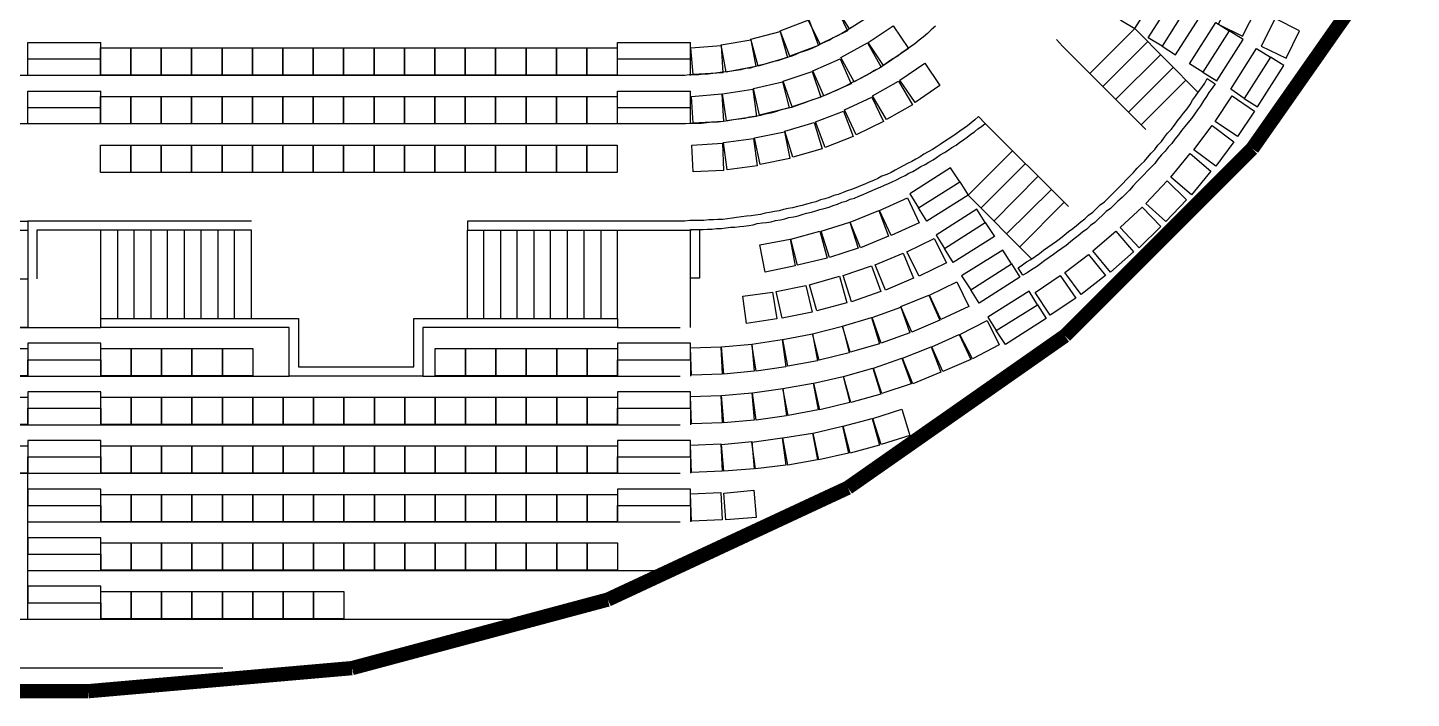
# Model space of a CAD drawing. Header units: millimetres. Extents: x -30921 to 91963, y -65754 to 26853.
# Drawn here: x 4296 to 27057, y -65754 to -54715 of the extents above; entities that cross this region are included whole.
import ezdxf

# ---------------------------------------------------------------- set-up
doc = ezdxf.new("R2010")
doc.units = ezdxf.units.MM
doc.header["$LTSCALE"] = 0.1
doc.header["$MEASUREMENT"] = 0
for name, color, linetype in [('GRADIN ESCALIER', 7, 'CONTINUOUS'), ('GRADINS_FIXES_BAS', 7, 'CONTINUOUS'), ('GRADINS_FIXES_HAUT', 7, 'CONTINUOUS'), ('SALLE CONTOUR', 7, 'CONTINUOUS')]:
    doc.layers.add(name, color=color, linetype=linetype)

msp = doc.modelspace()

# ---------------------------------------------------------------- linework, layer by layer
at = {"layer": 'GRADIN ESCALIER', "color": 7, "linetype": 'Continuous'}
for p, q in [((22508.371, -54730.124), (21768.371, -55470.124)), ((22508.371, -54730.124), (23548.371, -55780.124)), ((4298.371, -55500.124), (4298.371, -54960.124)), ((4298.371, -54960.124), (5498.371, -54960.124)), ((5498.371, -55500.124), (5498.371, -54960.124)), ((13998.371, -54960.124), (15198.371, -54960.124)), ((13998.371, -55500.124), (13998.371, -54960.124)), ((15198.371, -55500.124), (15198.371, -54960.124)), ((21318.371, -55020.124), (21218.371, -54910.124)), ((21318.371, -55020.124), (22688.371, -56390.124)), ((22718.371, -54950.124), (21988.371, -55680.124)), ((4298.371, -55230.124), (5498.371, -55230.124)), ((13998.371, -55230.124), (15198.371, -55230.124)), ((22928.371, -55160.124), (22198.371, -55890.124)), ((22928.371, -55160.124), (22198.371, -55890.124)), ((23138.371, -55370.124), (22408.371, -56100.124)), ((4298.371, -55760.124), (5498.371, -55760.124)), ((4298.371, -56300.124), (4298.371, -55760.124)), ((5498.371, -56300.124), (5498.371, -55760.124)), ((13998.371, -56300.124), (13998.371, -55760.124)), ((13998.371, -55760.124), (15198.371, -55760.124)), ((15198.371, -56300.124), (15198.371, -55760.124)), ((23348.371, -55580.124), (22618.371, -56310.124)), ((4298.371, -56030.124), (5498.371, -56030.124)), ((13998.371, -56030.124), (15198.371, -56030.124)), ((20048.371, -56290.124), (19938.371, -56180.124)), ((20048.371, -56290.124), (21418.371, -57660.124)), ((19768.371, -57470.124), (20498.371, -56740.124)), ((19978.371, -57680.124), (20708.371, -56950.124)), ((20188.371, -57900.124), (20918.371, -57160.124)), ((20188.371, -57900.124), (20918.371, -57160.124)), ((19768.371, -57470.124), (20808.371, -58520.124)), ((20398.371, -58110.124), (21138.371, -57380.124)), ((20618.371, -58320.124), (21348.371, -57590.124)), ((-4201.629, -57900.124), (4298.371, -57900.124)), ((4298.371, -57900.124), (4298.371, -58850.124)), ((7978.371, -57900.124), (4298.371, -57900.124)), ((-4201.629, -58050.124), (4298.371, -58050.124)), ((4448.371, -58050.124), (4448.371, -58850.124)), ((7978.371, -58050.124), (4448.371, -58050.124)), ((5498.371, -59500.124), (5498.371, -58050.124)), ((5778.371, -59500.124), (5778.371, -58050.124)), ((6048.371, -59500.124), (6048.371, -58050.124)), ((6328.371, -59500.124), (6328.371, -58050.124)), ((6598.371, -59500.124), (6598.371, -58050.124)), ((6878.371, -59500.124), (6878.371, -58050.124)), ((7148.371, -59500.124), (7148.371, -58050.124)), ((7428.371, -59500.124), (7428.371, -58050.124)), ((7698.371, -59500.124), (7698.371, -58050.124)), ((7978.371, -59500.124), (7978.371, -58050.124)), ((11528.371, -59500.124), (11528.371, -58050.124)), ((11798.371, -59500.124), (11798.371, -58050.124)), ((12078.371, -59500.124), (12078.371, -58050.124)), ((12348.371, -59500.124), (12348.371, -58050.124)), ((12628.371, -59500.124), (12628.371, -58050.124)), ((12898.371, -59500.124), (12898.371, -58050.124)), ((13178.371, -59500.124), (13178.371, -58050.124)), ((13448.371, -59500.124), (13448.371, -58050.124)), ((13728.371, -59500.124), (13728.371, -58050.124)), ((13998.371, -59500.124), (13998.371, -58050.124)), ((15198.371, -59650.124), (15198.371, -58840.124)), ((48.371, -59650.124), (5498.371, -59650.124)), ((13998.371, -59650.124), (15028.371, -59650.124)), ((5498.371, -60180.124), (5498.371, -60450.124)), ((5498.371, -60180.124), (5498.371, -60450.124)), ((15198.371, -60180.124), (15198.371, -60450.124)), ((48.371, -60450.124), (8598.371, -60450.124)), ((10798.371, -60450.124), (15028.371, -60450.124)), ((5498.371, -60980.124), (5498.371, -61250.124)), ((5498.371, -60980.124), (5498.371, -61250.124)), ((15198.371, -60980.124), (15198.371, -61250.124)), ((48.371, -61250.124), (15028.371, -61250.124)), ((5498.371, -61780.124), (5498.371, -62050.124)), ((5498.371, -61780.124), (5498.371, -62050.124)), ((15198.371, -61780.124), (15198.371, -62050.124)), ((48.371, -62050.124), (15028.371, -62050.124)), ((5498.371, -62580.124), (5498.371, -62850.124)), ((5498.371, -62580.124), (5498.371, -62850.124)), ((15198.371, -62580.124), (15198.371, -62850.124)), ((4298.371, -62850.124), (15028.371, -62850.124)), ((5498.371, -63380.124), (5498.371, -63650.124)), ((5498.371, -63380.124), (5498.371, -63650.124)), ((4298.371, -63650.124), (14728.371, -63650.124)), ((5498.371, -64180.124), (5498.371, -64450.124)), ((5498.371, -64180.124), (5498.371, -64450.124)), ((4298.371, -64450.124), (12338.371, -64450.124)), ((-7411.629, -65250.124), (7508.371, -65250.124))]:
    msp.add_line(p, q, dxfattribs=at)
for points in [[(22278.371, -54590.124), (22508.371, -54730.124), (22928.371, -54060.124), (22708.371, -53920.124), (22278.371, -54590.124), (22058.371, -54450.124), (22488.371, -53770.124), (22708.371, -53920.124)], [(22958.371, -55020.124), (23178.371, -55160.124), (23608.371, -54490.124), (23388.371, -54340.124), (22958.371, -55020.124), (22728.371, -54880.124), (23158.371, -54200.124), (23388.371, -54340.124)], [(17888.371, -54690.124), (17818.371, -54730.124), (17758.371, -54770.124), (17688.371, -54810.124), (17618.371, -54850.124), (17548.371, -54880.124), (17488.371, -54920.124), (17418.371, -54950.124), (17348.371, -54980.124), (17278.371, -55020.124), (17208.371, -55050.124), (17138.371, -55080.124), (17058.371, -55110.124), (16988.371, -55130.124), (16918.371, -55160.124), (16848.372, -55190.124), (16768.371, -55210.124), (16698.371, -55240.124), (16628.371, -55260.124), (16548.371, -55280.124), (16478.371, -55300.124), (16398.371, -55320.124), (16328.371, -55340.124), (16248.371, -55360.124), (16178.371, -55380.124), (16098.371, -55390.124), (16028.371, -55410.124), (15948.371, -55420.124), (15878.371, -55430.124), (15798.371, -55440.124), (15718.371, -55450.124), (15648.371, -55460.124), (15568.371, -55470.124), (15488.371, -55480.124), (15418.371, -55480.124), (15338.371, -55490.124), (15258.371, -55490.124), (15178.371, -55490.124), (15108.371, -55500.124), (15038.371, -55500.124), (-14941.629, -55500.124)], [(19228.371, -54690.124), (19158.371, -54750.124), (19098.371, -54810.124), (19028.371, -54870.124), (18958.371, -54920.124), (18888.371, -54980.124), (18818.371, -55030.124), (18748.371, -55080.124), (18678.371, -55130.124), (18598.371, -55190.124), (18528.371, -55230.124), (18458.371, -55280.124), (18378.371, -55330.124), (18308.371, -55380.124), (18228.371, -55420.124), (18148.371, -55470.124), (18078.371, -55510.124), (17998.371, -55550.124), (17918.371, -55590.124), (17838.371, -55630.124), (17758.371, -55670.124), (17678.371, -55710.124), (17598.371, -55750.124), (17518.371, -55780.124), (17438.371, -55820.124), (17358.371, -55850.124), (17278.371, -55880.124), (17188.371, -55910.124), (17108.371, -55940.124), (17028.371, -55970.124), (16938.371, -56000.124), (16858.371, -56030.124), (16768.371, -56050.124), (16688.372, -56070.124), (16598.372, -56100.124), (16518.371, -56120.124), (16428.371, -56140.124), (16348.371, -56160.124), (16258.371, -56180.124), (16168.371, -56190.124), (16088.371, -56210.124), (15998.371, -56220.124), (15908.371, -56230.124), (15818.371, -56250.124), (15738.371, -56260.124), (15648.371, -56270.124), (15558.371, -56270.124), (15468.371, -56280.124), (15378.371, -56290.124), (15298.371, -56290.124), (15208.371, -56290.124), (15118.371, -56300.124), (15038.371, -56300.124), (-14941.629, -56300.124)], [(23628.371, -55450.124), (23858.371, -55590.124), (24288.371, -54910.124), (24058.371, -54770.124), (23628.371, -55450.124), (23408.371, -55310.124), (23838.371, -54630.124), (24058.371, -54770.124)], [(24308.371, -55880.124), (24528.371, -56020.124), (24958.371, -55340.124), (24738.371, -55200.124), (24308.371, -55880.124), (24088.371, -55730.124), (24508.371, -55060.124), (24738.371, -55200.124)], [(19628.371, -57250.124), (19768.371, -57470.124), (19088.371, -57900.124), (18948.371, -57680.124), (19628.371, -57250.124), (19478.371, -57020.124), (18808.371, -57450.124), (18948.371, -57680.124)], [(20048.371, -57920.124), (20198.371, -58150.124), (19518.371, -58580.124), (19378.371, -58350.124), (20048.371, -57920.124), (19908.371, -57700.124), (19238.371, -58130.124), (19378.371, -58350.124)], [(20478.371, -58600.124), (20618.371, -58820.124), (19948.371, -59250.124), (19808.371, -59030.124), (20478.371, -58600.124), (20338.371, -58380.124), (19658.371, -58800.124), (19808.371, -59030.124)], [(20908.371, -59280.124), (21048.371, -59500.124), (20378.371, -59930.124), (20228.371, -59700.124), (20908.371, -59280.124), (20768.371, -59050.124), (20088.371, -59480.124), (20228.371, -59700.124)], [(4298.371, -60450.124), (4298.371, -60180.124), (5498.371, -60180.124), (5498.371, -59910.124), (4298.371, -59910.124), (4298.371, -60180.124)], [(13998.371, -60450.124), (13998.371, -60180.124), (15198.371, -60180.124), (15198.371, -59910.124), (13998.371, -59910.124), (13998.371, -60180.124)], [(4298.371, -61250.124), (4298.371, -60980.124), (5498.371, -60980.124), (5498.371, -60710.124), (4298.371, -60710.124), (4298.371, -60980.124)], [(13998.371, -61250.124), (13998.371, -60980.124), (15198.371, -60980.124), (15198.371, -60710.124), (13998.371, -60710.124), (13998.371, -60980.124)], [(4298.371, -62050.124), (4298.371, -61780.124), (5498.371, -61780.124), (5498.371, -61510.124), (4298.371, -61510.124), (4298.371, -61780.124)], [(13998.371, -62050.124), (13998.371, -61780.124), (15198.371, -61780.124), (15198.371, -61510.124), (13998.371, -61510.124), (13998.371, -61780.124)], [(4298.371, -62850.124), (4298.371, -62580.124), (5498.371, -62580.124), (5498.371, -62310.124), (4298.371, -62310.124), (4298.371, -62580.124)], [(13998.371, -62850.124), (13998.371, -62580.124), (15198.371, -62580.124), (15198.371, -62310.124), (13998.371, -62310.124), (13998.371, -62580.124)], [(4298.371, -63650.124), (4298.371, -63380.124), (5498.371, -63380.124), (5498.371, -63110.124), (4298.371, -63110.124), (4298.371, -63380.124)], [(4298.371, -64450.124), (4298.371, -64180.124), (5498.371, -64180.124), (5498.371, -63910.124), (4298.371, -63910.124), (4298.371, -64180.124)]]:
    msp.add_lwpolyline(points, dxfattribs=at)
for points in [[(23698.371, -55550.124), (23828.371, -55640.124), (23778.371, -55710.124), (23728.371, -55780.124), (23688.371, -55850.124), (23638.371, -55920.124), (23588.371, -56000.124), (23538.371, -56070.124), (23488.371, -56140.124), (23438.371, -56210.124), (23378.371, -56280.124), (23328.371, -56340.124), (23278.371, -56410.124), (23228.371, -56480.124), (23168.371, -56550.124), (23118.371, -56620.124), (23058.371, -56680.124), (23008.371, -56750.124), (22948.371, -56810.124), (22888.371, -56880.124), (22838.371, -56950.124), (22778.371, -57010.124), (22718.371, -57070.124), (22658.371, -57140.124), (22598.371, -57200.124), (22538.371, -57260.124), (22478.371, -57320.124), (22418.371, -57390.124), (22358.371, -57450.124), (22298.371, -57510.124), (22228.371, -57570.124), (22168.371, -57630.124), (22108.371, -57690.124), (22038.371, -57740.124), (21978.371, -57800.124), (21908.371, -57860.124), (21848.371, -57920.124), (21778.371, -57970.124), (21718.371, -58030.124), (21648.371, -58080.124), (21578.371, -58140.124), (21508.371, -58190.124), (21448.371, -58240.124), (21378.371, -58300.124), (21308.371, -58350.124), (21238.371, -58400.124), (21168.371, -58450.124), (21098.371, -58500.124), (21028.371, -58550.124), (20958.371, -58600.124), (20888.371, -58650.124), (20808.371, -58700.124), (20738.371, -58750.124), (20668.371, -58790.124), (20588.371, -58670.124), (20658.371, -58620.124), (20728.371, -58570.124), (20798.371, -58530.124), (20868.371, -58480.124), (20938.371, -58430.124), (21008.371, -58380.124), (21078.371, -58330.124), (21148.371, -58280.124), (21218.371, -58230.124), (21288.371, -58180.124), (21348.371, -58130.124), (21418.371, -58070.124), (21488.371, -58020.124), (21548.371, -57970.124), (21618.371, -57910.124), (21688.371, -57860.124), (21748.371, -57800.124), (21818.371, -57750.124), (21878.371, -57690.124), (21938.371, -57630.124), (22008.371, -57580.124), (22068.371, -57520.124), (22128.371, -57460.124), (22188.371, -57400.124), (22248.371, -57340.124), (22308.371, -57280.124), (22368.371, -57220.124), (22428.371, -57160.124), (22488.371, -57100.124), (22548.371, -57030.124), (22608.371, -56970.124), (22668.371, -56910.124), (22718.371, -56850.124), (22778.371, -56780.124), (22838.371, -56720.124), (22888.371, -56650.124), (22948.371, -56590.124), (22998.371, -56520.124), (23048.371, -56450.124), (23108.371, -56390.124), (23158.371, -56320.124), (23208.371, -56250.124), (23258.371, -56190.124), (23308.371, -56120.124), (23368.371, -56050.124), (23418.371, -55980.124), (23458.371, -55910.124), (23508.371, -55840.124), (23558.371, -55770.124), (23608.371, -55700.124), (23658.371, -55630.124)], [(15028.371, -58050.124), (15108.371, -58050.124), (15178.371, -58050.124), (15258.371, -58040.124), (15328.371, -58040.124), (15408.371, -58040.124), (15478.371, -58030.124), (15558.371, -58030.124), (15628.371, -58020.124), (15708.371, -58020.124), (15778.371, -58010.124), (15858.371, -58000.124), (15928.371, -58000.124), (16008.371, -57990.124), (16078.371, -57980.124), (16158.371, -57970.124), (16228.371, -57960.124), (16298.371, -57940.124), (16378.371, -57930.124), (16448.371, -57920.124), (16528.372, -57910.124), (16598.372, -57890.124), (16678.371, -57880.124), (16748.371, -57860.124), (16818.371, -57840.124), (16898.371, -57830.124), (16968.371, -57810.124), (17038.371, -57790.124), (17108.371, -57770.124), (17188.371, -57750.124), (17258.371, -57730.124), (17328.371, -57710.124), (17398.371, -57690.124), (17478.371, -57670.124), (17548.371, -57640.124), (17618.371, -57620.124), (17688.371, -57590.124), (17758.371, -57570.124), (17828.371, -57540.124), (17898.371, -57520.124), (17968.371, -57490.124), (18038.371, -57460.124), (18108.371, -57430.124), (18178.371, -57400.124), (18248.371, -57370.124), (18318.371, -57340.124), (18388.371, -57310.124), (18458.371, -57280.124), (18518.371, -57250.124), (18588.371, -57220.124), (18658.371, -57180.124), (18728.371, -57150.124), (18788.371, -57110.124), (18858.371, -57080.124), (18928.371, -57040.124), (18988.371, -57000.124), (19058.371, -56970.124), (19118.371, -56930.124), (19188.371, -56890.124), (19248.371, -56850.124), (19308.371, -56810.124), (19378.371, -56770.124), (19438.371, -56730.124), (19498.371, -56690.124), (19568.371, -56650.124), (19628.371, -56600.124), (19688.371, -56560.124), (19748.371, -56520.124), (19808.371, -56470.124), (19868.371, -56430.124), (19928.371, -56380.124), (19988.371, -56340.124), (20048.371, -56290.124), (19938.371, -56180.124), (19878.371, -56230.124), (19818.371, -56280.124), (19758.371, -56330.124), (19698.371, -56370.124), (19628.371, -56420.124), (19568.371, -56460.124), (19498.371, -56510.124), (19438.371, -56550.124), (19378.371, -56590.124), (19308.371, -56640.124), (19238.371, -56680.124), (19178.371, -56720.124), (19108.371, -56760.124), (19038.371, -56800.124), (18978.371, -56840.124), (18908.371, -56880.124), (18838.371, -56920.124), (18768.371, -56950.124), (18698.371, -56990.124), (18628.371, -57030.124), (18568.371, -57060.124), (18498.371, -57100.124), (18428.371, -57130.124), (18348.371, -57160.124), (18278.371, -57200.124), (18208.371, -57230.124), (18138.371, -57260.124), (18068.371, -57290.124), (17998.371, -57320.124), (17918.371, -57350.124), (17848.371, -57380.124), (17778.371, -57400.124), (17708.371, -57430.124), (17628.371, -57460.124), (17558.371, -57480.124), (17478.371, -57510.124), (17408.371, -57530.124), (17338.371, -57550.124), (17258.371, -57580.124), (17188.371, -57600.124), (17108.371, -57620.124), (17038.371, -57640.124), (16958.371, -57660.124), (16878.371, -57680.124), (16808.371, -57690.124), (16728.371, -57710.124), (16658.371, -57730.124), (16578.371, -57740.124), (16498.371, -57760.124), (16428.371, -57770.124), (16348.371, -57790.124), (16268.371, -57800.124), (16198.371, -57810.124), (16118.371, -57820.124), (16038.371, -57830.124), (15958.371, -57840.124), (15888.371, -57850.124), (15808.371, -57860.124), (15728.371, -57870.124), (15648.371, -57870.124), (15578.371, -57880.124), (15498.371, -57880.124), (15418.371, -57890.124), (15338.371, -57890.124), (15258.371, -57890.124), (15188.371, -57890.124), (15108.371, -57900.124), (15028.371, -57900.124), (11528.371, -57900.124), (11528.371, -58050.124)], [(15348.371, -58840.124), (15198.371, -58840.124), (15198.371, -58040.124), (15348.371, -58040.124)], [(3998.371, -58850.124), (4298.371, -58850.124), (4298.371, -59650.124), (3998.371, -59650.124)], [(8748.371, -59500.124), (8748.371, -60300.124), (10648.371, -60300.124), (10648.371, -59500.124), (13998.371, -59500.124), (13998.371, -59650.124), (10798.371, -59650.124), (10798.371, -60450.124), (8598.371, -60450.124), (8598.371, -59650.124), (5498.371, -59650.124), (5498.371, -59500.124)], [(10648.371, -59500.124), (13998.371, -59500.124), (13998.371, -59650.124), (10798.371, -59650.124), (10798.371, -60450.124), (8598.371, -60450.124), (8598.371, -59650.124), (5498.371, -59650.124), (5498.371, -59500.124), (8748.371, -59500.124), (8748.371, -60300.124), (10648.371, -60300.124)], [(-4201.629, -64450.124), (4298.371, -64450.124), (4298.371, -62050.124), (-4201.629, -62050.124)]]:
    msp.add_lwpolyline(points, close=True, dxfattribs=at)
at = {"layer": 'GRADINS_FIXES_BAS', "color": 7, "linetype": 'Continuous'}
for points in [[(17813.371, -54737.124), (17573.371, -54357.124), (18003.371, -54087.124), (18243.371, -54467.124)], [(17333.371, -54987.124), (17133.371, -54587.124), (17583.371, -54357.124), (17783.371, -54767.124)], [(16833.372, -55187.124), (16673.371, -54767.124), (17143.371, -54587.124), (17303.371, -55007.124)], [(16313.371, -55347.124), (16193.371, -54907.124), (16673.371, -54777.124), (16793.371, -55207.124)], [(18373.371, -55337.124), (18123.371, -54957.124), (18533.371, -54687.124), (18783.371, -55057.124)], [(5493.371, -55497.124), (5493.371, -55047.124), (5993.371, -55047.124), (5993.371, -55497.124)], [(5993.371, -55497.124), (5993.371, -55047.124), (6493.371, -55047.124), (6493.371, -55497.124)], [(6493.371, -55497.124), (6493.371, -55047.124), (6993.371, -55047.124), (6993.371, -55497.124)], [(6993.371, -55497.124), (6993.371, -55047.124), (7493.371, -55047.124), (7493.371, -55497.124)], [(7493.371, -55497.124), (7493.371, -55047.124), (7993.371, -55047.124), (7993.371, -55497.124)], [(7993.371, -55497.124), (7993.371, -55047.124), (8493.371, -55047.124), (8493.371, -55497.124)], [(8493.371, -55497.124), (8493.371, -55047.124), (8993.371, -55047.124), (8993.371, -55497.124)], [(8993.371, -55497.124), (8993.371, -55047.124), (9493.371, -55047.124), (9493.371, -55497.124)], [(9493.371, -55497.124), (9493.371, -55047.124), (9993.371, -55047.124), (9993.371, -55497.124)], [(9993.371, -55497.124), (9993.371, -55047.124), (10493.371, -55047.124), (10493.371, -55497.124)], [(10493.371, -55497.124), (10493.371, -55047.124), (10993.371, -55047.124), (10993.371, -55497.124)], [(10993.371, -55497.124), (10993.371, -55047.124), (11493.371, -55047.124), (11493.371, -55497.124)], [(11493.371, -55497.124), (11493.371, -55047.124), (11993.371, -55047.124), (11993.371, -55497.124)], [(11993.371, -55497.124), (11993.371, -55047.124), (12493.371, -55047.124), (12493.371, -55497.124)], [(12493.371, -55497.124), (12493.371, -55047.124), (12993.371, -55047.124), (12993.371, -55497.124)], [(12993.371, -55497.124), (12993.371, -55047.124), (13493.371, -55047.124), (13493.371, -55497.124)], [(13493.371, -55497.124), (13493.371, -55047.124), (13993.371, -55047.124), (13993.371, -55497.124)], [(15243.371, -55487.124), (15203.371, -55047.124), (15703.371, -55007.124), (15733.371, -55457.124)], [(15783.371, -55447.124), (15703.371, -54997.124), (16193.371, -54917.124), (16273.371, -55357.124)], [(17893.371, -55607.124), (17673.371, -55207.124), (18113.371, -54967.124), (18333.371, -55367.124)], [(17393.371, -55837.124), (17213.371, -55427.124), (17663.371, -55227.124), (17843.371, -55637.124)], [(18893.371, -55947.124), (18643.371, -55577.124), (19053.371, -55297.124), (19303.371, -55667.124)], [(16873.371, -56017.124), (16723.372, -55597.124), (17203.371, -55437.124), (17343.371, -55857.124)], [(15793.371, -56247.124), (15723.371, -55807.124), (16223.371, -55727.124), (16283.371, -56177.124)], [(16333.371, -56157.124), (16233.371, -55717.124), (16713.371, -55607.124), (16823.371, -56037.124)], [(18423.371, -56227.124), (18193.371, -55837.124), (18623.371, -55597.124), (18853.371, -55987.124)], [(5493.371, -56297.124), (5493.371, -55847.124), (5993.371, -55847.124), (5993.371, -56297.124)], [(5993.371, -56297.124), (5993.371, -55847.124), (6493.371, -55847.124), (6493.371, -56297.124)], [(6493.371, -56297.124), (6493.371, -55847.124), (6993.371, -55847.124), (6993.371, -56297.124)], [(6993.371, -56297.124), (6993.371, -55847.124), (7493.371, -55847.124), (7493.371, -56297.124)], [(7493.371, -56297.124), (7493.371, -55847.124), (7993.371, -55847.124), (7993.371, -56297.124)], [(7993.371, -56297.124), (7993.371, -55847.124), (8493.371, -55847.124), (8493.371, -56297.124)], [(8493.371, -56297.124), (8493.371, -55847.124), (8993.371, -55847.124), (8993.371, -56297.124)], [(8993.371, -56297.124), (8993.371, -55847.124), (9493.371, -55847.124), (9493.371, -56297.124)], [(9493.371, -56297.124), (9493.371, -55847.124), (9993.371, -55847.124), (9993.371, -56297.124)], [(9993.371, -56297.124), (9993.371, -55847.124), (10493.371, -55847.124), (10493.371, -56297.124)], [(10493.371, -56297.124), (10493.371, -55847.124), (10993.371, -55847.124), (10993.371, -56297.124)], [(10993.371, -56297.124), (10993.371, -55847.124), (11493.371, -55847.124), (11493.371, -56297.124)], [(11493.371, -56297.124), (11493.371, -55847.124), (11993.371, -55847.124), (11993.371, -56297.124)], [(11993.371, -56297.124), (11993.371, -55847.124), (12493.371, -55847.124), (12493.371, -56297.124)], [(12493.371, -56297.124), (12493.371, -55847.124), (12993.371, -55847.124), (12993.371, -56297.124)], [(12993.371, -56297.124), (12993.371, -55847.124), (13493.371, -55847.124), (13493.371, -56297.124)], [(13493.371, -56297.124), (13493.371, -55847.124), (13993.371, -55847.124), (13993.371, -56297.124)], [(15243.371, -56287.124), (15213.371, -55847.124), (15713.371, -55807.124), (15743.371, -56257.124)], [(17923.371, -56477.124), (17733.371, -56067.124), (18183.371, -55857.124), (18373.371, -56257.124)], [(17413.371, -56687.124), (17253.371, -56267.124), (17713.371, -56087.124), (17873.371, -56507.124)], [(16343.371, -56967.124), (16253.371, -56527.124), (16743.372, -56427.124), (16833.372, -56867.124)], [(16883.371, -56847.124), (16753.371, -56417.124), (17233.371, -56277.124), (17363.371, -56707.124)], [(5493.371, -57097.124), (5493.371, -56647.124), (5993.371, -56647.124), (5993.371, -57097.124)], [(5993.371, -57097.124), (5993.371, -56647.124), (6493.371, -56647.124), (6493.371, -57097.124)], [(6493.371, -57097.124), (6493.371, -56647.124), (6993.371, -56647.124), (6993.371, -57097.124)], [(6993.371, -57097.124), (6993.371, -56647.124), (7493.371, -56647.124), (7493.371, -57097.124)], [(7493.371, -57097.124), (7493.371, -56647.124), (7993.371, -56647.124), (7993.371, -57097.124)], [(7993.371, -57097.124), (7993.371, -56647.124), (8493.371, -56647.124), (8493.371, -57097.124)], [(8493.371, -57097.124), (8493.371, -56647.124), (8993.371, -56647.124), (8993.371, -57097.124)], [(8993.371, -57097.124), (8993.371, -56647.124), (9493.371, -56647.124), (9493.371, -57097.124)], [(9493.371, -57097.124), (9493.371, -56647.124), (9993.371, -56647.124), (9993.371, -57097.124)], [(9993.371, -57097.124), (9993.371, -56647.124), (10493.371, -56647.124), (10493.371, -57097.124)], [(10493.371, -57097.124), (10493.371, -56647.124), (10993.371, -56647.124), (10993.371, -57097.124)], [(10993.371, -57097.124), (10993.371, -56647.124), (11493.371, -56647.124), (11493.371, -57097.124)], [(11493.371, -57097.124), (11493.371, -56647.124), (11993.371, -56647.124), (11993.371, -57097.124)], [(11993.371, -57097.124), (11993.371, -56647.124), (12493.371, -56647.124), (12493.371, -57097.124)], [(12493.371, -57097.124), (12493.371, -56647.124), (12993.371, -56647.124), (12993.371, -57097.124)], [(12993.371, -57097.124), (12993.371, -56647.124), (13493.371, -56647.124), (13493.371, -57097.124)], [(13493.371, -57097.124), (13493.371, -56647.124), (13993.371, -56647.124), (13993.371, -57097.124)], [(15243.371, -57087.124), (15223.371, -56647.124), (15723.371, -56617.124), (15743.371, -57067.124)], [(15803.371, -57057.124), (15743.371, -56607.124), (16233.371, -56537.124), (16293.371, -56987.124)]]:
    msp.add_lwpolyline(points, close=True, dxfattribs=at)
at = {"layer": 'GRADINS_FIXES_HAUT', "color": 7, "linetype": 'Continuous'}
for points in [[(23878.371, -54657.124), (24278.371, -54857.124), (24508.371, -54407.124), (24108.371, -54207.124)], [(24588.371, -55017.124), (24998.371, -55217.124), (25218.371, -54767.124), (24818.371, -54567.124)], [(24108.371, -55837.124), (24478.371, -56087.124), (24198.371, -56507.124), (23828.371, -56257.124)], [(23778.371, -56327.124), (24138.371, -56597.124), (23838.371, -56997.124), (23478.371, -56727.124)], [(23418.371, -56787.124), (23758.371, -57077.124), (23438.371, -57467.124), (23098.371, -57177.124)], [(23038.371, -57237.124), (23358.371, -57547.124), (23018.371, -57907.124), (22688.371, -57607.124)], [(18768.371, -57517.124), (18958.371, -57927.124), (18498.371, -58137.124), (18308.371, -57727.124)], [(18298.371, -57727.124), (18458.371, -58147.124), (17998.371, -58337.124), (17828.371, -57917.124)], [(22628.371, -57667.124), (22938.371, -57987.124), (22578.371, -58337.124), (22268.371, -58007.124)], [(17818.371, -57917.124), (17958.371, -58347.124), (17488.371, -58497.124), (17348.371, -58067.124)], [(16838.371, -58197.124), (16918.371, -58637.124), (16428.371, -58737.124), (16338.371, -58287.124)], [(17328.371, -58067.124), (17448.371, -58507.124), (16958.371, -58627.124), (16848.372, -58197.124)], [(19208.371, -58187.124), (19408.371, -58587.124), (18958.371, -58807.124), (18758.371, -58407.124)], [(22198.371, -58067.124), (22488.371, -58407.124), (22108.371, -58737.124), (21818.371, -58387.124)], [(18698.371, -58427.124), (18868.371, -58837.124), (18408.371, -59037.124), (18238.371, -58617.124)], [(21748.371, -58447.124), (22028.371, -58797.124), (21628.371, -59107.124), (21358.371, -58747.124)], [(18178.371, -58637.124), (18328.371, -59057.124), (17848.371, -59227.124), (17708.371, -58797.124)], [(17648.371, -58807.124), (17768.371, -59247.124), (17278.371, -59377.124), (17158.371, -58947.124)], [(19578.371, -58897.124), (19778.371, -59307.124), (19318.371, -59517.124), (19128.371, -59117.124)], [(21278.371, -58797.124), (21538.371, -59167.124), (21118.371, -59447.124), (20868.371, -59077.124)], [(16548.371, -59067.124), (16618.372, -59507.124), (16118.371, -59587.124), (16058.371, -59137.124)], [(17098.371, -58957.124), (17198.371, -59397.124), (16708.372, -59497.124), (16608.371, -59057.124)], [(19118.371, -59117.124), (19298.371, -59527.124), (18838.371, -59727.124), (18658.371, -59307.124)], [(18658.371, -59317.124), (18808.371, -59737.124), (18338.371, -59907.124), (18188.371, -59487.124)], [(17698.371, -59627.124), (17808.371, -60067.124), (17318.371, -60187.124), (17208.371, -59757.124)], [(18178.371, -59487.124), (18308.371, -59917.124), (17828.371, -60057.124), (17698.371, -59627.124)], [(20078.371, -59537.124), (20278.371, -59937.124), (19838.371, -60167.124), (19628.371, -59767.124)], [(16708.372, -59847.124), (16768.371, -60297.124), (16278.371, -60367.124), (16208.371, -59927.124)], [(17208.371, -59757.124), (17288.371, -60197.124), (16798.371, -60287.124), (16718.371, -59847.124)], [(19618.371, -59767.124), (19808.371, -60177.124), (19348.371, -60377.124), (19168.371, -59967.124)], [(4298.371, -60447.124), (3798.371, -60447.124), (3798.371, -59997.124), (4298.371, -59997.124)], [(5998.371, -60447.124), (5498.371, -60447.124), (5498.371, -59997.124), (5998.371, -59997.124)], [(6498.371, -60447.124), (5998.371, -60447.124), (5998.371, -59997.124), (6498.371, -59997.124)], [(6998.371, -60447.124), (6498.371, -60447.124), (6498.371, -59997.124), (6998.371, -59997.124)], [(7498.371, -60447.124), (6998.371, -60447.124), (6998.371, -59997.124), (7498.371, -59997.124)], [(7998.371, -60447.124), (7498.371, -60447.124), (7498.371, -59997.124), (7998.371, -59997.124)], [(11498.371, -60447.124), (10998.371, -60447.124), (10998.371, -59997.124), (11498.371, -59997.124)], [(11998.371, -60447.124), (11498.371, -60447.124), (11498.371, -59997.124), (11998.371, -59997.124)], [(12498.371, -60447.124), (11998.371, -60447.124), (11998.371, -59997.124), (12498.371, -59997.124)], [(12998.371, -60447.124), (12498.371, -60447.124), (12498.371, -59997.124), (12998.371, -59997.124)], [(13498.371, -60447.124), (12998.371, -60447.124), (12998.371, -59997.124), (13498.371, -59997.124)], [(13998.371, -60447.124), (13498.371, -60447.124), (13498.371, -59997.124), (13998.371, -59997.124)], [(15698.371, -59967.124), (15718.371, -60417.124), (15218.371, -60437.124), (15198.371, -59987.124)], [(16208.371, -59927.124), (16248.371, -60367.124), (15748.371, -60417.124), (15708.371, -59967.124)], [(19158.371, -59967.124), (19318.371, -60387.124), (18858.371, -60577.124), (18688.371, -60157.124)], [(18678.371, -60157.124), (18828.371, -60577.124), (18348.371, -60737.124), (18208.371, -60317.124)], [(17708.371, -60457.124), (17818.371, -60887.124), (17328.371, -61007.124), (17228.371, -60567.124)], [(18198.371, -60317.124), (18328.371, -60747.124), (17838.371, -60887.124), (17718.371, -60457.124)], [(15698.371, -60767.124), (15718.371, -61217.124), (15218.371, -61237.124), (15198.371, -60787.124)], [(16208.371, -60727.124), (16248.371, -61177.124), (15748.371, -61217.124), (15708.371, -60767.124)], [(16718.371, -60657.124), (16778.372, -61107.124), (16278.371, -61177.124), (16218.371, -60727.124)], [(17218.371, -60567.124), (17298.371, -61007.124), (16808.371, -61097.124), (16718.371, -60657.124)], [(4298.371, -61247.124), (3798.371, -61247.124), (3798.371, -60797.124), (4298.371, -60797.124)], [(5998.371, -61247.124), (5498.371, -61247.124), (5498.371, -60797.124), (5998.371, -60797.124)], [(6498.371, -61247.124), (5998.371, -61247.124), (5998.371, -60797.124), (6498.371, -60797.124)], [(6998.371, -61247.124), (6498.371, -61247.124), (6498.371, -60797.124), (6998.371, -60797.124)], [(7498.371, -61247.124), (6998.371, -61247.124), (6998.371, -60797.124), (7498.371, -60797.124)], [(7998.371, -61247.124), (7498.371, -61247.124), (7498.371, -60797.124), (7998.371, -60797.124)], [(8498.371, -61247.124), (7998.371, -61247.124), (7998.371, -60797.124), (8498.371, -60797.124)], [(8998.371, -61247.124), (8498.371, -61247.124), (8498.371, -60797.124), (8998.371, -60797.124)], [(9498.371, -61247.124), (8998.371, -61247.124), (8998.371, -60797.124), (9498.371, -60797.124)], [(9998.371, -61247.124), (9498.371, -61247.124), (9498.371, -60797.124), (9998.371, -60797.124)], [(10498.371, -61247.124), (9998.371, -61247.124), (9998.371, -60797.124), (10498.371, -60797.124)], [(10998.371, -61247.124), (10498.371, -61247.124), (10498.371, -60797.124), (10998.371, -60797.124)], [(11498.371, -61247.124), (10998.371, -61247.124), (10998.371, -60797.124), (11498.371, -60797.124)], [(11998.371, -61247.124), (11498.371, -61247.124), (11498.371, -60797.124), (11998.371, -60797.124)], [(12498.371, -61247.124), (11998.371, -61247.124), (11998.371, -60797.124), (12498.371, -60797.124)], [(12998.371, -61247.124), (12498.371, -61247.124), (12498.371, -60797.124), (12998.371, -60797.124)], [(13498.371, -61247.124), (12998.371, -61247.124), (12998.371, -60797.124), (13498.371, -60797.124)], [(13998.371, -61247.124), (13498.371, -61247.124), (13498.371, -60797.124), (13998.371, -60797.124)], [(18678.371, -60997.124), (18808.371, -61427.124), (18338.371, -61577.124), (18198.371, -61147.124)], [(18188.371, -61147.124), (18308.371, -61587.124), (17828.371, -61717.124), (17708.371, -61277.124)], [(17208.371, -61387.124), (17288.371, -61827.124), (16798.371, -61917.124), (16718.371, -61467.124)], [(17698.371, -61277.124), (17798.371, -61717.124), (17308.371, -61827.124), (17218.371, -61387.124)], [(4298.371, -62047.124), (3798.371, -62047.124), (3798.371, -61597.124), (4298.371, -61597.124)], [(5998.371, -62047.124), (5498.371, -62047.124), (5498.371, -61597.124), (5998.371, -61597.124)], [(6498.371, -62047.124), (5998.371, -62047.124), (5998.371, -61597.124), (6498.371, -61597.124)], [(6998.371, -62047.124), (6498.371, -62047.124), (6498.371, -61597.124), (6998.371, -61597.124)], [(7498.371, -62047.124), (6998.371, -62047.124), (6998.371, -61597.124), (7498.371, -61597.124)], [(7998.371, -62047.124), (7498.371, -62047.124), (7498.371, -61597.124), (7998.371, -61597.124)], [(8498.371, -62047.124), (7998.371, -62047.124), (7998.371, -61597.124), (8498.371, -61597.124)], [(8998.371, -62047.124), (8498.371, -62047.124), (8498.371, -61597.124), (8998.371, -61597.124)], [(9498.371, -62047.124), (8998.371, -62047.124), (8998.371, -61597.124), (9498.371, -61597.124)], [(9998.371, -62047.124), (9498.371, -62047.124), (9498.371, -61597.124), (9998.371, -61597.124)], [(10498.371, -62047.124), (9998.371, -62047.124), (9998.371, -61597.124), (10498.371, -61597.124)], [(10998.371, -62047.124), (10498.371, -62047.124), (10498.371, -61597.124), (10998.371, -61597.124)], [(11498.371, -62047.124), (10998.371, -62047.124), (10998.371, -61597.124), (11498.371, -61597.124)], [(11998.371, -62047.124), (11498.371, -62047.124), (11498.371, -61597.124), (11998.371, -61597.124)], [(12498.371, -62047.124), (11998.371, -62047.124), (11998.371, -61597.124), (12498.371, -61597.124)], [(12998.371, -62047.124), (12498.371, -62047.124), (12498.371, -61597.124), (12998.371, -61597.124)], [(13498.371, -62047.124), (12998.371, -62047.124), (12998.371, -61597.124), (13498.371, -61597.124)], [(13998.371, -62047.124), (13498.371, -62047.124), (13498.371, -61597.124), (13998.371, -61597.124)], [(15698.371, -61567.124), (15718.371, -62017.124), (15218.371, -62037.124), (15198.371, -61587.124)], [(16208.371, -61527.124), (16248.371, -61977.124), (15748.371, -62017.124), (15708.371, -61577.124)], [(16708.372, -61467.124), (16768.371, -61917.124), (16268.371, -61977.124), (16208.371, -61537.124)], [(16238.371, -62327.124), (16278.371, -62777.124), (15778.371, -62817.124), (15748.371, -62377.124)], [(5998.371, -62847.124), (5498.371, -62847.124), (5498.371, -62397.124), (5998.371, -62397.124)], [(6498.371, -62847.124), (5998.371, -62847.124), (5998.371, -62397.124), (6498.371, -62397.124)], [(6998.371, -62847.124), (6498.371, -62847.124), (6498.371, -62397.124), (6998.371, -62397.124)], [(7498.371, -62847.124), (6998.371, -62847.124), (6998.371, -62397.124), (7498.371, -62397.124)], [(7998.371, -62847.124), (7498.371, -62847.124), (7498.371, -62397.124), (7998.371, -62397.124)], [(8498.371, -62847.124), (7998.371, -62847.124), (7998.371, -62397.124), (8498.371, -62397.124)], [(8998.371, -62847.124), (8498.371, -62847.124), (8498.371, -62397.124), (8998.371, -62397.124)], [(9498.371, -62847.124), (8998.371, -62847.124), (8998.371, -62397.124), (9498.371, -62397.124)], [(9998.371, -62847.124), (9498.371, -62847.124), (9498.371, -62397.124), (9998.371, -62397.124)], [(10498.371, -62847.124), (9998.371, -62847.124), (9998.371, -62397.124), (10498.371, -62397.124)], [(10998.371, -62847.124), (10498.371, -62847.124), (10498.371, -62397.124), (10998.371, -62397.124)], [(11498.371, -62847.124), (10998.371, -62847.124), (10998.371, -62397.124), (11498.371, -62397.124)], [(11998.371, -62847.124), (11498.371, -62847.124), (11498.371, -62397.124), (11998.371, -62397.124)], [(12498.371, -62847.124), (11998.371, -62847.124), (11998.371, -62397.124), (12498.371, -62397.124)], [(12998.371, -62847.124), (12498.371, -62847.124), (12498.371, -62397.124), (12998.371, -62397.124)], [(13498.371, -62847.124), (12998.371, -62847.124), (12998.371, -62397.124), (13498.371, -62397.124)], [(13998.371, -62847.124), (13498.371, -62847.124), (13498.371, -62397.124), (13998.371, -62397.124)], [(15698.371, -62367.124), (15718.371, -62817.124), (15218.371, -62837.124), (15198.371, -62387.124)], [(5998.371, -63647.124), (5498.371, -63647.124), (5498.371, -63197.124), (5998.371, -63197.124)], [(6498.371, -63647.124), (5998.371, -63647.124), (5998.371, -63197.124), (6498.371, -63197.124)], [(6998.371, -63647.124), (6498.371, -63647.124), (6498.371, -63197.124), (6998.371, -63197.124)], [(7498.371, -63647.124), (6998.371, -63647.124), (6998.371, -63197.124), (7498.371, -63197.124)], [(7998.371, -63647.124), (7498.371, -63647.124), (7498.371, -63197.124), (7998.371, -63197.124)], [(8498.371, -63647.124), (7998.371, -63647.124), (7998.371, -63197.124), (8498.371, -63197.124)], [(8998.371, -63647.124), (8498.371, -63647.124), (8498.371, -63197.124), (8998.371, -63197.124)], [(9498.371, -63647.124), (8998.371, -63647.124), (8998.371, -63197.124), (9498.371, -63197.124)], [(9998.371, -63647.124), (9498.371, -63647.124), (9498.371, -63197.124), (9998.371, -63197.124)], [(10498.371, -63647.124), (9998.371, -63647.124), (9998.371, -63197.124), (10498.371, -63197.124)], [(10998.371, -63647.124), (10498.371, -63647.124), (10498.371, -63197.124), (10998.371, -63197.124)], [(11498.371, -63647.124), (10998.371, -63647.124), (10998.371, -63197.124), (11498.371, -63197.124)], [(11998.371, -63647.124), (11498.371, -63647.124), (11498.371, -63197.124), (11998.371, -63197.124)], [(12498.371, -63647.124), (11998.371, -63647.124), (11998.371, -63197.124), (12498.371, -63197.124)], [(12998.371, -63647.124), (12498.371, -63647.124), (12498.371, -63197.124), (12998.371, -63197.124)], [(13498.371, -63647.124), (12998.371, -63647.124), (12998.371, -63197.124), (13498.371, -63197.124)], [(13998.371, -63647.124), (13498.371, -63647.124), (13498.371, -63197.124), (13998.371, -63197.124)], [(5998.371, -64447.124), (5498.371, -64447.124), (5498.371, -63997.124), (5998.371, -63997.124)], [(6498.371, -64447.124), (5998.371, -64447.124), (5998.371, -63997.124), (6498.371, -63997.124)], [(6998.371, -64447.124), (6498.371, -64447.124), (6498.371, -63997.124), (6998.371, -63997.124)], [(7498.371, -64447.124), (6998.371, -64447.124), (6998.371, -63997.124), (7498.371, -63997.124)], [(7998.371, -64447.124), (7498.371, -64447.124), (7498.371, -63997.124), (7998.371, -63997.124)], [(8498.371, -64447.124), (7998.371, -64447.124), (7998.371, -63997.124), (8498.371, -63997.124)], [(8998.371, -64447.124), (8498.371, -64447.124), (8498.371, -63997.124), (8998.371, -63997.124)], [(9498.371, -64447.124), (8998.371, -64447.124), (8998.371, -63997.124), (9498.371, -63997.124)]]:
    msp.add_lwpolyline(points, close=True, dxfattribs=at)
at = {"layer": 'SALLE CONTOUR', "color": 7, "linetype": 'Continuous', "const_width": 234.696}
for points in [[(26939.371, -53137.124), (24439.371, -56707.124)], [(24439.371, -56707.124), (21358.371, -59788.124)], [(21358.371, -59788.124), (17788.371, -62288.124)], [(17788.371, -62288.124), (13838.371, -64129.124)], [(13838.371, -64129.124), (9629.371, -65257.124)], [(9629.371, -65257.124), (5288.371, -65637.124)], [(-5011.629, -65637.124), (5288.371, -65637.124)]]:
    msp.add_lwpolyline(points, dxfattribs=at)

doc.saveas('drawing.dxf')
